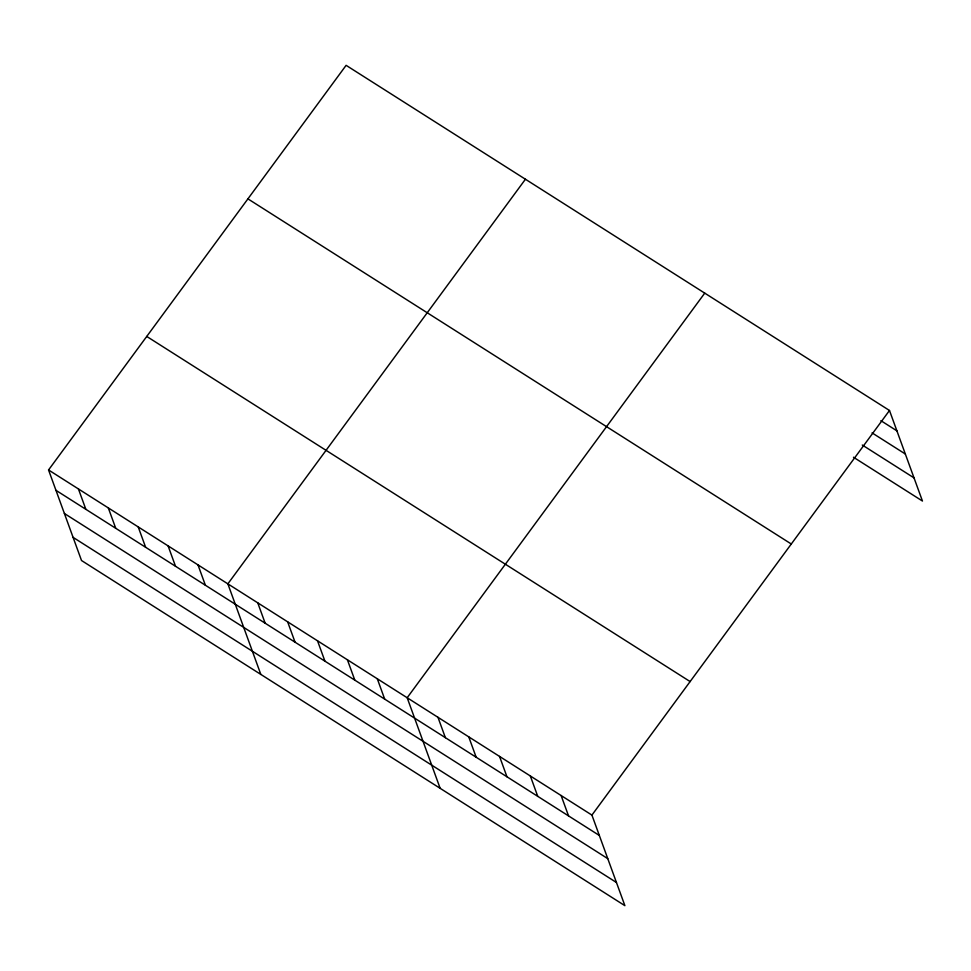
<?xml version="1.0" encoding="UTF-8"?>
<svg xmlns="http://www.w3.org/2000/svg" width="971" height="971" viewBox="0 0 971 971"><rect width="100%" height="100%" fill="white"/><g stroke="black" fill="none" stroke-linecap="round" stroke-linejoin="round"><path stroke-width="1.46" d="M48.55 469.964L591.922 815.094L624.887 905.664L81.515 560.522L48.55 469.964L346.113 65.336L889.485 410.478L922.45 501.036L853.473 457.232M525.432 179.234L227.857 583.85L260.823 674.42M704.74 293.133L407.177 697.748L440.142 788.306M591.922 815.094L889.485 410.478M880.891 420.674L896.901 430.845M872.079 432.884L905.336 454.015M862.284 445.021L914.014 477.878M247.921 198.861L791.292 544.003M146.742 336.439L690.114 681.569M55.966 490.331L599.338 835.461M64.389 513.489L607.761 858.631M73.08 537.364L616.451 882.493M561.129 795.54L568.545 815.907M530.336 775.975L537.752 796.354M499.543 756.421L506.959 776.788M468.75 736.868L476.166 757.234M437.97 717.302L445.373 737.681M377.294 678.765L384.698 699.132M347.4 659.782L354.816 680.149M317.517 640.799L324.933 661.166M287.634 621.816L295.05 642.183M257.752 602.833L265.156 623.212M197.975 564.867L205.391 585.246M168.092 545.884L175.508 566.263M138.21 526.901L145.626 547.28M108.315 507.918L115.731 528.297M78.433 488.947L85.849 509.314"/></g></svg>
